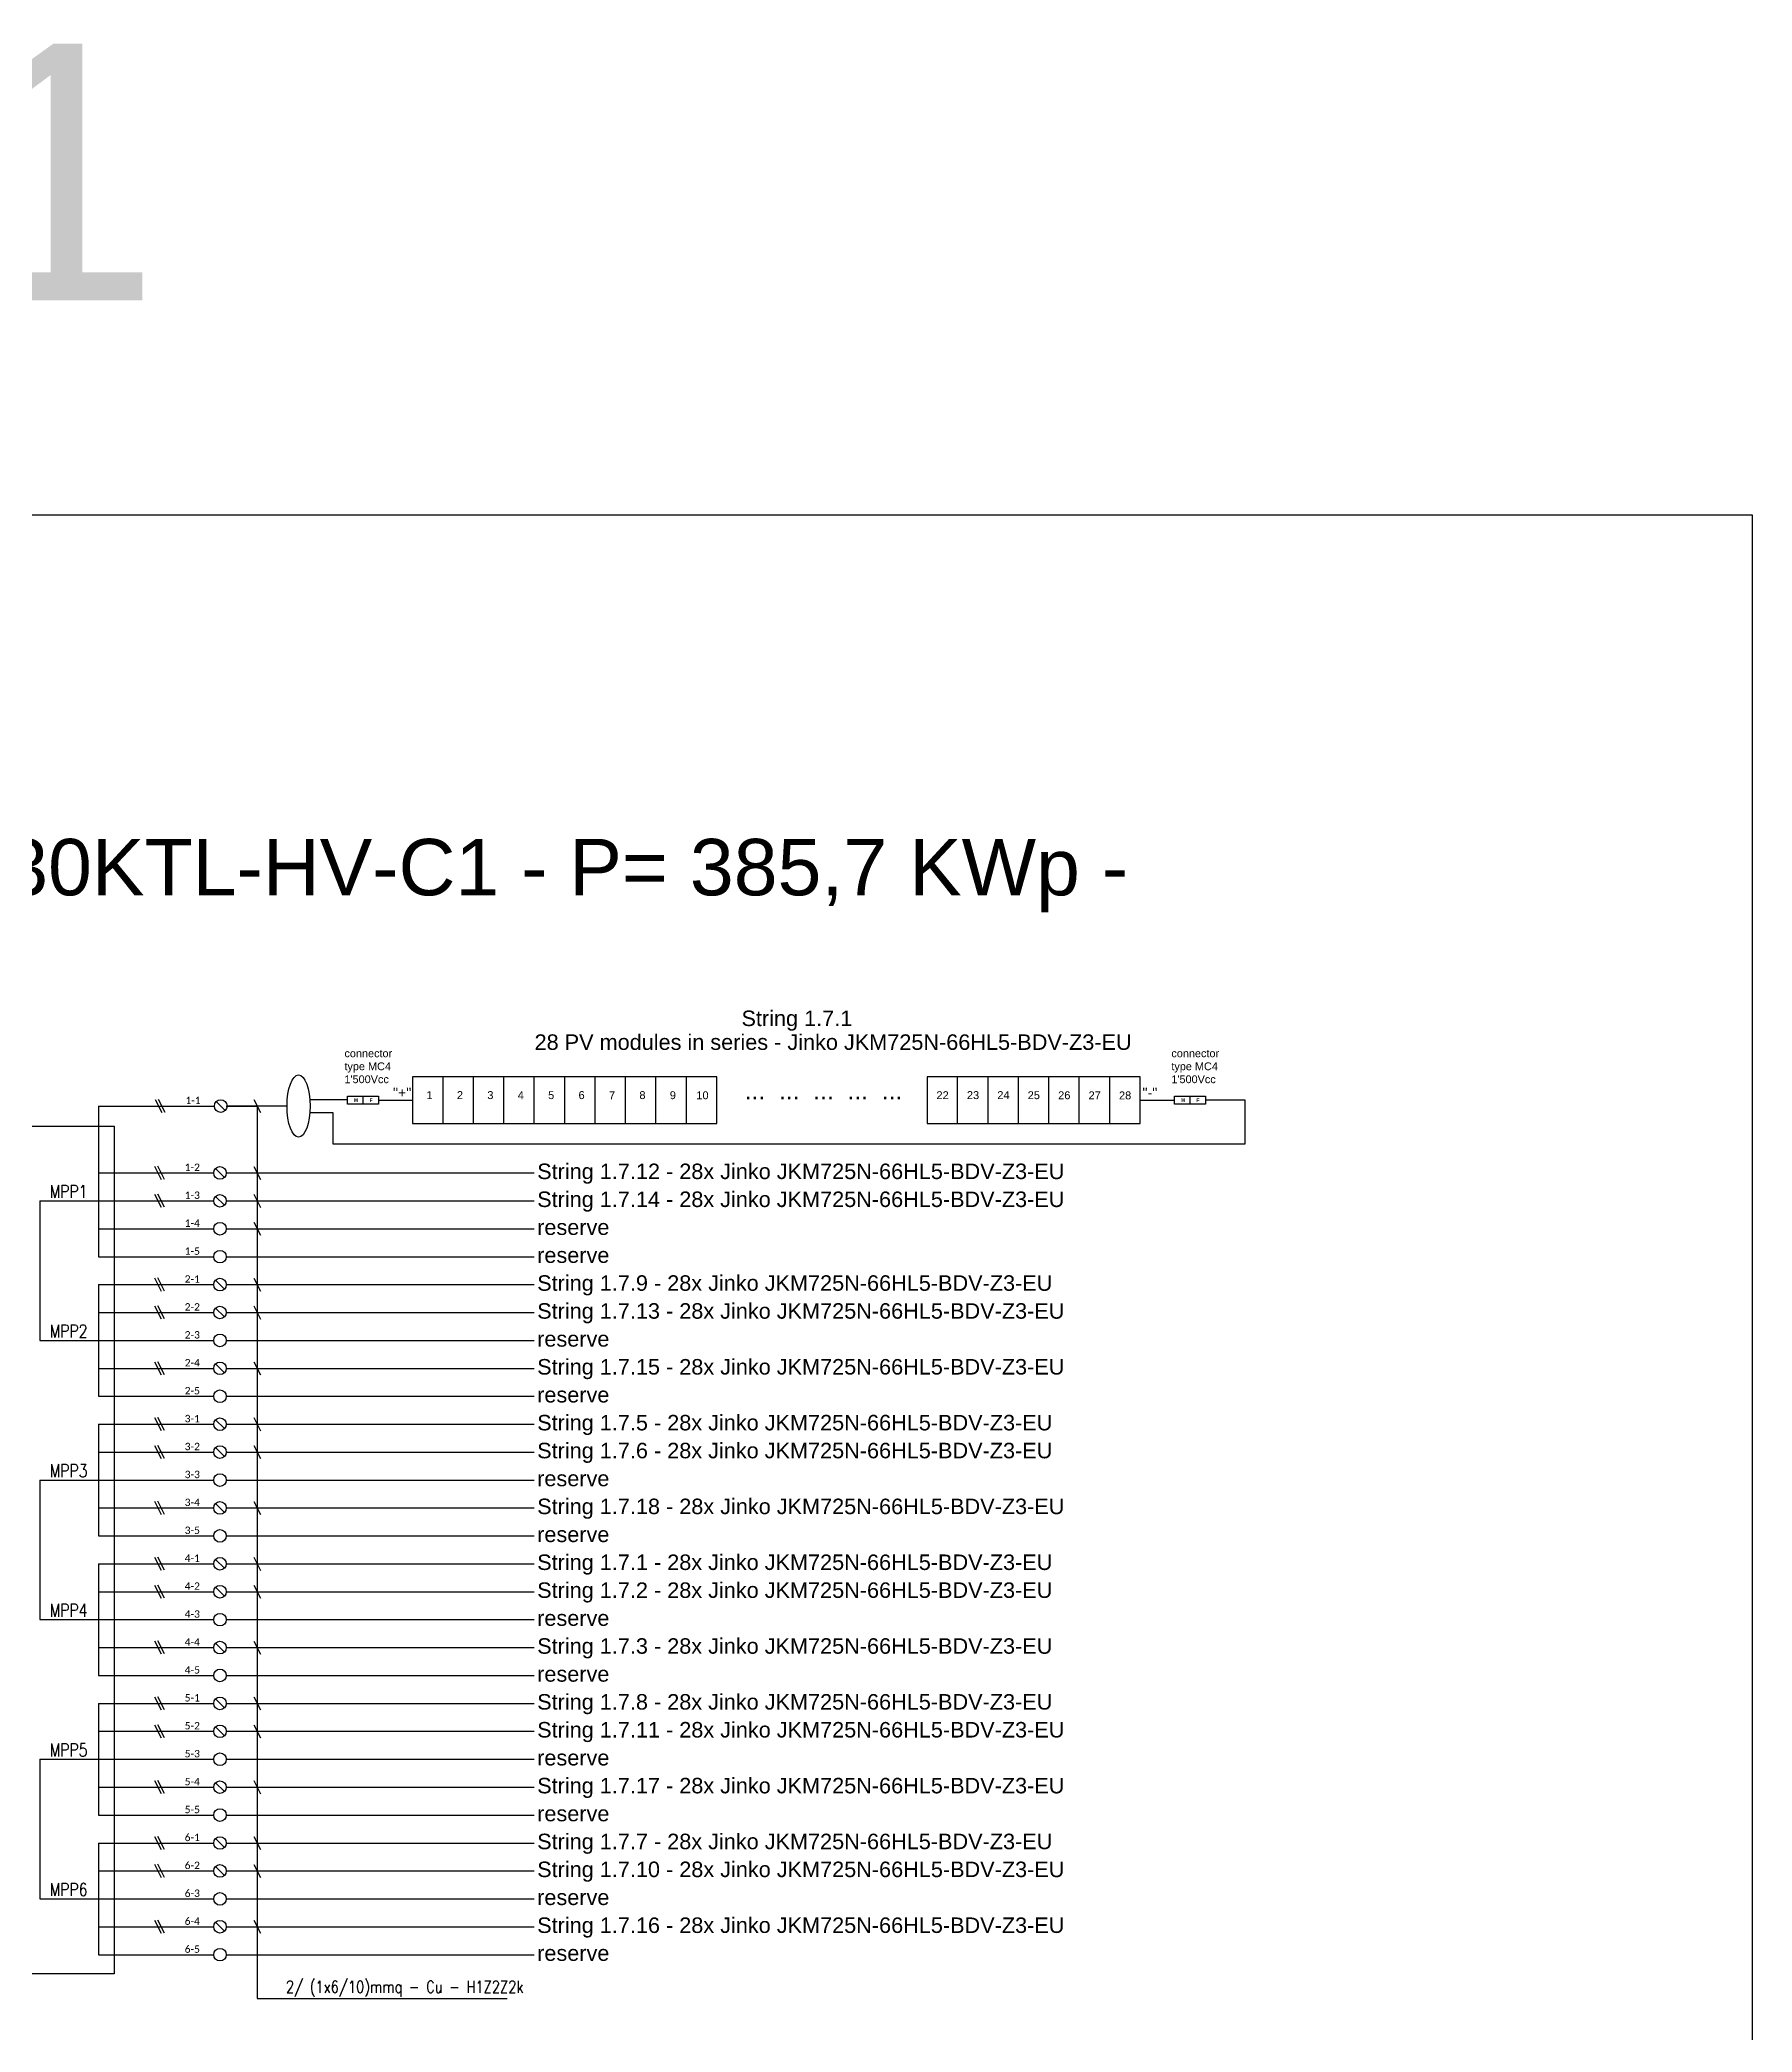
# Model space of a CAD drawing. Header units: millimetres. Extents: x 14856 to 141494, y 133975 to 167686.
# Drawn here: x 106175 to 112850, y 159920 to 167686 of the extents above; entities that cross this region are included whole.
import ezdxf

# ---------------------------------------------------------------- set-up
doc = ezdxf.new("R2010")
doc.units = ezdxf.units.MM
doc.linetypes.add('TRATTEGGIATA', pattern=[19.05, 12.7, -6.35])
doc.layers.add('-Testi', color=1, linetype='Continuous')
doc.layers.add('TRATTEGGIATA', color=40, linetype='TRATTEGGIATA')
doc.styles.add('Legend', font='calibri.ttf')
doc.styles.add('SIMPLEX', font='SIMPLEX', dxfattribs={"width": 0.8})
doc.styles.get("Standard").update_dxf_attribs({"font": 'arial.ttf'})

# ---------------------------------------------------------------- blocks, each defined once
blk = doc.blocks.new('P00')
at = {"color": 1}
for points in [[(-18.7, 25.7), (6.8, -25.3)], [(19.6, -25.3), (-5.9, 25.7)]]:
    blk.add_lwpolyline(points, dxfattribs=at)

msp = doc.modelspace()

# ---------------------------------------------------------------- linework, layer by layer
for points in [[(107628.1, 163644.3), (107628.1, 163461.9), (108813.8, 163461.9), (108813.8, 163643.8), (107628.1, 163643.8)], [(107746.7, 163461.9), (107746.7, 163643.8)], [(107865.2, 163461.7), (107865.2, 163643.5)], [(107983.8, 163461.4), (107983.8, 163643.2)], [(108102.4, 163461.9), (108102.4, 163643.8)], [(108221, 163461.7), (108221, 163643.5)], [(108339.5, 163461.4), (108339.5, 163643.2)], [(108458.1, 163461.9), (108458.1, 163643.8)], [(108576.7, 163461.7), (108576.7, 163643.5)], [(108695.3, 163461.4), (108695.3, 163643.2)], [(109633.8, 163644.3), (109633.8, 163461.9), (110463.9, 163461.9), (110463.9, 163643.8), (109633.8, 163643.8)], [(109752.4, 163461.9), (109752.4, 163643.8)], [(109871, 163461.7), (109871, 163643.5)], [(109989.6, 163461.4), (109989.6, 163643.2)], [(110108.2, 163461.9), (110108.2, 163643.8)], [(110226.7, 163461.7), (110226.7, 163643.5)], [(110226.7, 163461.7), (110226.7, 163643.5)], [(110345.3, 163461.4), (110345.3, 163643.2)], [(110345.3, 163461.4), (110345.3, 163643.2)], [(110463.9, 163461.9), (110463.9, 163643.8)], [(107434.6, 163568.4), (107434.6, 163537.8)], [(110657.9, 163568.4), (110657.9, 163537.8)], [(106403.2, 163529.9), (106403.2, 162942.7)], [(106897.5, 163512.5), (106862.8, 163547.3)], [(106901.8, 163529.9), (107021.8, 163529.9), (107021.8, 160050.4)], [(107009.1, 163555.4), (107034.6, 163504.4)], [(107009.1, 163555.4), (107034.6, 163504.4)], [(107495.2, 163553.1), (107628.1, 163553.1)], [(110464.4, 163553.1), (110597.3, 163553.1)], [(106894.6, 163251.9), (106859.9, 163286.6)], [(107009.1, 163294.8), (107034.6, 163243.7)], [(106894.6, 163143), (106859.9, 163177.8)], [(107009.1, 163185.9), (107034.6, 163134.9)], [(106175, 163160.4), (106403.2, 163160.4)], [(106175, 163160.4), (106175, 162616.2)], [(107009.1, 163077.1), (107034.6, 163026.1)], [(106403.2, 162833.9), (106403.2, 162398.5)], [(106894.6, 162816.5), (106859.9, 162851.3)], [(107009.1, 162859.4), (107034.6, 162808.4)], [(106894.6, 162707.7), (106859.9, 162742.5)], [(107009.1, 162750.6), (107034.6, 162699.6)], [(106175, 162616.2), (106403.2, 162616.2)], [(106894.6, 162490), (106859.9, 162524.8)], [(107009.1, 162532.9), (107034.6, 162481.9)], [(106403.2, 162289.7), (106403.2, 161854.4)], [(106894.6, 162272.3), (106859.9, 162307.1)], [(107009.1, 162315.2), (107034.6, 162264.2)], [(106894.6, 162163.5), (106859.9, 162198.3)], [(107009.1, 162206.4), (107034.6, 162155.4)], [(106175, 162072), (106403.2, 162072)], [(106175, 162072), (106175, 161527.8)], [(106894.6, 161945.8), (106859.9, 161980.6)], [(107009.1, 161988.7), (107034.6, 161937.7)], [(106403.2, 161745.5), (106403.2, 161310.2)], [(106894.6, 161728.1), (106859.9, 161762.9)], [(107009.1, 161771), (107034.6, 161720)], [(106894.6, 161619.3), (106859.9, 161654.1)], [(107009.1, 161662.2), (107034.6, 161611.2)], [(106175, 161527.8), (106403.2, 161527.8)], [(106894.6, 161401.6), (106859.9, 161436.4)], [(107009.1, 161444.5), (107034.6, 161393.5)], [(106403.2, 161201.3), (106403.2, 160766)], [(106894.6, 161183.9), (106859.9, 161218.7)], [(107009.1, 161226.8), (107034.6, 161175.8)], [(106894.6, 161075.1), (106859.9, 161109.9)], [(107009.1, 161118), (107034.6, 161067)], [(106175, 160983.6), (106403.2, 160983.6)], [(106175, 160983.6), (106175, 160439.4)], [(106894.6, 160857.4), (106859.9, 160892.2)], [(107009.1, 160900.3), (107034.6, 160849.3)], [(106403.2, 160657.1), (106403.2, 160221.8)], [(106894.6, 160639.7), (106859.9, 160674.5)], [(107009.1, 160682.6), (107034.6, 160631.6)], [(106894.6, 160530.9), (106859.9, 160565.7)], [(107009.1, 160573.8), (107034.6, 160522.8)], [(106175, 160439.4), (106403.2, 160439.4)], [(106894.6, 160313.2), (106859.9, 160348)], [(107009.1, 160356.1), (107034.6, 160305.1)], [(107021.8, 160050.4), (107996.8, 160050.4)]]:
    msp.add_lwpolyline(points)
for points in [[(107373.9, 163568.4), (107495.2, 163568.4), (107495.2, 163537.8), (107373.9, 163537.8)], [(110597.3, 163568.4), (110718.5, 163568.4), (110718.5, 163537.8), (110597.3, 163537.8)], [(102784.3, 163451.2), (106464.4, 163451.2), (106464.4, 160146.8), (102784.3, 160146.8)]]:
    msp.add_lwpolyline(points, close=True)
at = {"color": 40, "linetype": 'Continuous'}
for points in [[(106403.2, 163529.9), (106855.6, 163529.9)], [(106901.8, 163269.3), (108102.3, 163269.3)], [(106901.8, 163160.4), (108102.3, 163160.4)], [(106901.8, 162833.9), (108102.3, 162833.9)], [(106901.8, 162725.1), (108102.3, 162725.1)], [(106901.8, 162507.4), (108102.3, 162507.4)], [(106901.8, 162289.7), (108102.3, 162289.7)], [(106403.2, 162180.9), (106852.6, 162180.9)], [(106901.8, 162180.9), (108102.3, 162180.9)], [(106901.8, 161963.2), (108102.3, 161963.2)], [(106403.2, 161745.5), (106852.6, 161745.5)], [(106901.8, 161745.5), (108102.3, 161745.5)], [(106403.2, 161636.7), (106852.6, 161636.7)], [(106901.8, 161636.7), (108102.3, 161636.7)], [(106403.2, 161419), (106852.6, 161419)], [(106901.8, 161419), (108102.3, 161419)], [(106403.2, 161201.3), (106852.6, 161201.3)], [(106901.8, 161201.3), (108102.3, 161201.3)], [(106403.2, 161092.5), (106852.6, 161092.5)], [(106901.8, 161092.5), (108102.3, 161092.5)], [(106403.2, 160874.8), (106852.6, 160874.8)], [(106901.8, 160874.8), (108102.3, 160874.8)], [(106403.2, 160657.1), (106852.6, 160657.1)], [(106901.8, 160657.1), (108102.3, 160657.1)], [(106403.2, 160548.3), (106852.6, 160548.3)], [(106901.8, 160548.3), (108102.3, 160548.3)], [(106403.2, 160330.6), (106852.6, 160330.6)], [(106901.8, 160330.6), (108102.3, 160330.6)]]:
    msp.add_lwpolyline(points, dxfattribs=at)
at = {"color": 40}
for points in [[(107138.5, 163529.9), (106904.7, 163529.9)], [(107228.2, 163554.9), (107373.2, 163554.9)], [(107228.2, 163504.9), (107316.7, 163504.9), (107316.7, 163382.8), (110873.6, 163382.8), (110873.5, 163553.1), (110718.5, 163553.1)]]:
    msp.add_lwpolyline(points, dxfattribs=at)
at = {"color": 8, "linetype": 'Continuous'}
for points in [[(106403.2, 163051.6), (106852.6, 163051.6)], [(106901.8, 163051.6), (108102.3, 163051.6)], [(106403.2, 162942.7), (106852.6, 162942.7)], [(106901.8, 162942.7), (108102.3, 162942.7)], [(106403.2, 162616.2), (106852.6, 162616.2)], [(106901.8, 162616.2), (108102.3, 162616.2)], [(106403.2, 162398.5), (106852.6, 162398.5)], [(106901.8, 162398.5), (108102.3, 162398.5)], [(106403.2, 162072), (106852.6, 162072)], [(106901.8, 162072), (108102.3, 162072)], [(106403.2, 161854.4), (106852.6, 161854.4)], [(106901.8, 161854.4), (108102.3, 161854.4)], [(106403.2, 161527.8), (106852.6, 161527.8)], [(106901.8, 161527.8), (108102.3, 161527.8)], [(106403.2, 161310.2), (106852.6, 161310.2)], [(106901.8, 161310.2), (108102.3, 161310.2)], [(106403.2, 160983.6), (106852.6, 160983.6)], [(106901.8, 160983.6), (108102.3, 160983.6)], [(106403.2, 160766), (106852.6, 160766)], [(106901.8, 160766), (108102.3, 160766)], [(106403.2, 160439.4), (106852.6, 160439.4)], [(106901.8, 160439.4), (108102.3, 160439.4)], [(106403.2, 160221.8), (106852.6, 160221.8)], [(106901.8, 160221.8), (108102.3, 160221.8)]]:
    msp.add_lwpolyline(points, dxfattribs=at)
at = {"color": 7}
for centre in [(106880.1, 163529.9), (106877.2, 163269.3), (106877.2, 163160.4), (106877.2, 162833.9), (106877.2, 162725.1), (106877.2, 162507.4), (106877.2, 162289.7), (106877.2, 162180.9), (106877.2, 161963.2), (106877.2, 161745.5), (106877.2, 161636.7), (106877.2, 161419), (106877.2, 161201.3), (106877.2, 161092.5), (106877.2, 160874.8), (106877.2, 160657.1), (106877.2, 160548.3), (106877.2, 160330.6)]:
    msp.add_circle(centre, 24.6, dxfattribs=at)
at = {"color": 8, "linetype": 'Continuous'}
msp.add_circle((106877.2, 163051.6), 24.6, dxfattribs=at)
at = {"color": 8}
for centre in [(106877.2, 162942.7), (106877.2, 162616.2), (106877.2, 162398.5), (106877.2, 162072), (106877.2, 161854.4), (106877.2, 161527.8), (106877.2, 161310.2), (106877.2, 160983.6), (106877.2, 160766), (106877.2, 160439.4), (106877.2, 160221.8)]:
    msp.add_circle(centre, 24.6, dxfattribs=at)
msp.add_ellipse((107183.4, 163529.9), major_axis=(0, -121.1), ratio=0.370747)
at = {"layer": 'Defpoints', "color": 1}
msp.add_lwpolyline([(100788.1, 165834.2), (112849.6, 165834.2), (112849.6, 158046.8), (100788.1, 158046.8)], close=True, dxfattribs=at)
at = {"layer": 'TRATTEGGIATA', "color": 40, "linetype": 'Continuous', "ltscale": 0.5}
for points in [[(106403.2, 163269.3), (106852.6, 163269.3)], [(106403.2, 163160.4), (106852.6, 163160.4)], [(106403.2, 162833.9), (106852.6, 162833.9)], [(106403.2, 162725.1), (106852.6, 162725.1)], [(106403.2, 162507.4), (106852.6, 162507.4)], [(106403.2, 162289.7), (106852.6, 162289.7)], [(106403.2, 161963.2), (106852.6, 161963.2)]]:
    msp.add_lwpolyline(points, dxfattribs=at)

# ---------------------------------------------------------------- block references
for p in [(106643.8, 163530.1), (106640.9, 163269.4), (106640.9, 163160.6), (106640.9, 162834.1), (106640.9, 162725.2), (106640.9, 162507.6), (106640.9, 162289.9), (106640.9, 162181), (106640.9, 161963.4), (106640.9, 161745.7), (106640.9, 161636.9), (106640.9, 161419.2), (106640.9, 161201.5), (106640.9, 161092.7), (106640.9, 160875), (106640.9, 160657.3), (106640.9, 160548.5), (106640.9, 160330.8)]:
    msp.add_blockref('P00', p)

# ---------------------------------------------------------------- texts
at = {"layer": '-Testi', "color": 7, "attachment_point": 5, "style": 'SIMPLEX'}
for s, insert, char_height, width in [('MPP1', (106286.9, 163196.7), 50, 54.432), ('MPP2', (106286.9, 162652.5), 50, 54.432), ('MPP3', (106286.9, 162108.3), 50, 54.432), ('MPP4', (106286.9, 161564.1), 50, 54.432), ('MPP5', (106286.9, 161019.9), 50, 54.432), ('MPP6', (106286.9, 160475.7), 50, 54.432), ('2/ (1x6/10)mmq - Cu - H1Z2Z2k', (107597, 160089), 46.621, 1811.153)]:
    msp.add_mtext(s, dxfattribs=dict(at, insert=insert, char_height=char_height, width=width))
at = {"attachment_point": 1}
for s, insert, char_height, width in [('CABIN 1', (101209.2, 167671.2), 1000, 9076.374), ('INVERTER 1.7 - TBEA TS330KTL-HV-C1 - P= 385,7 KWp - P= 330 KWac @40°C', (102245.1, 164571.2), 220, 8459.921), ('28 PV modules in series - Jinko JKM725N-66{\\C7;HL5-BD}V-Z3-EU', (108103.4, 163809.3), 60.443, 2681.977), ("connector type MC4\\P1'500Vcc", (107362.3, 163750.6), 30.344, 266.347), ("connector type MC4\\P1'500Vcc", (110585.6, 163750.6), 30.344, 266.347), ('\\pxql;{\\fArial|b1|i0|c0|p34;M}', (107399.4, 163560.1), 13.785, 16.703), ('\\pxql;{\\fArial|b1|i0|c0|p34;F}', (107460, 163560.1), 13.785, 16.703), ("''+''", (107551.4, 163601.1), 38.08, 72.401), ('1 ', (107681.9, 163587.9), 30.84, 30.845), ('2 ', (107800.5, 163587.9), 30.84, 30.845), ('3 ', (107919.1, 163587.9), 30.84, 30.845), ('4 ', (108037.7, 163587.3), 30.84, 30.845), ('5 ', (108156.2, 163587.9), 30.84, 30.845), ('6 ', (108274.8, 163587.9), 30.84, 30.845), ('7 ', (108393.4, 163587.3), 30.84, 30.845), ('8 ', (108512, 163587.9), 30.84, 30.845), ('9 ', (108630.5, 163587.6), 30.84, 30.845), ('10 ', (108733.9, 163587.3), 30.84, 30.845), ('...  ...  ...  ...  ... ', (108922.2, 163624.9), 68.894, 747.028), ('22 ', (109669.9, 163587.6), 30.84, 30.845), ('23 ', (109788.5, 163587.9), 30.84, 30.845), ('24 ', (109907.1, 163587.9), 30.84, 30.845), ('25 ', (110025.6, 163587.6), 30.84, 30.845), ('26 ', (110144.2, 163587.3), 30.84, 30.845), ('27', (110262.8, 163587.1), 30.84, 30.845), ('28 ', (110381.4, 163586.8), 30.84, 30.845), ("''-''", (110472.7, 163601.1), 38.08, 72.401), ('\\pxql;{\\fArial|b1|i0|c0|p34;M}', (110622.7, 163560.1), 13.785, 16.703), ('\\pxql;{\\fArial|b1|i0|c0|p34;F}', (110683.3, 163560.1), 13.785, 16.703)]:
    msp.add_mtext(s, dxfattribs=dict(at, insert=insert, char_height=char_height, width=width))
at = {"color": 7, "char_height": 60.44, "width": 4500, "attachment_point": 1}
for s, insert in [('String 1.7.1', (108910, 163902.1)), ('String 1.7.12 - 28x Jinko JKM725N-66HL5-BDV-Z3-EU', (108113.6, 163305.6)), ('String 1.7.14 - 28x Jinko JKM725N-66HL5-BDV-Z3-EU', (108113.6, 163196.7)), ('String 1.7.9 - 28x Jinko JKM725N-66HL5-BDV-Z3-EU', (108113.6, 162870.2)), ('String 1.7.13 - 28x Jinko JKM725N-66HL5-BDV-Z3-EU', (108113.6, 162761.4)), ('String 1.7.15 - 28x Jinko JKM725N-66HL5-BDV-Z3-EU', (108113.6, 162543.7)), ('String 1.7.5 - 28x Jinko JKM725N-66HL5-BDV-Z3-EU', (108113.6, 162326)), ('String 1.7.6 - 28x Jinko JKM725N-66HL5-BDV-Z3-EU', (108113.6, 162217.2)), ('String 1.7.18 - 28x Jinko JKM725N-66HL5-BDV-Z3-EU', (108113.6, 161999.5)), ('String 1.7.1 - 28x Jinko JKM725N-66HL5-BDV-Z3-EU', (108113.6, 161781.8)), ('String 1.7.2 - 28x Jinko JKM725N-66HL5-BDV-Z3-EU', (108113.6, 161673)), ('String 1.7.3 - 28x Jinko JKM725N-66HL5-BDV-Z3-EU', (108113.6, 161455.3)), ('String 1.7.8 - 28x Jinko JKM725N-66HL5-BDV-Z3-EU', (108113.6, 161237.6)), ('String 1.7.11 - 28x Jinko JKM725N-66HL5-BDV-Z3-EU', (108113.6, 161128.8)), ('String 1.7.17 - 28x Jinko JKM725N-66HL5-BDV-Z3-EU', (108113.6, 160911.1)), ('String 1.7.7 - 28x Jinko JKM725N-66HL5-BDV-Z3-EU', (108113.6, 160693.4)), ('String 1.7.10 - 28x Jinko JKM725N-66HL5-BDV-Z3-EU', (108113.6, 160584.6)), ('String 1.7.16 - 28x Jinko JKM725N-66HL5-BDV-Z3-EU', (108113.6, 160366.9))]:
    msp.add_mtext(s, dxfattribs=dict(at, insert=insert))
at = {"color": 7, "char_height": 28.91, "width": 87.837, "attachment_point": 1, "style": 'Legend'}
for s, insert in [('1-1', (106742.4, 163566.2)), ('1-2', (106739.5, 163305.6)), ('1-3', (106739.5, 163196.7)), ('2-1', (106739.5, 162870.2)), ('2-2', (106739.5, 162761.4)), ('2-4', (106739.5, 162543.7)), ('3-1', (106739.5, 162326)), ('3-2', (106739.5, 162217.2)), ('3-4', (106739.5, 161999.5)), ('4-1', (106739.5, 161781.8)), ('4-2', (106739.5, 161673)), ('4-4', (106739.5, 161455.3)), ('5-1', (106739.5, 161237.6)), ('5-2', (106739.5, 161128.8)), ('5-4', (106739.5, 160911.1)), ('6-1', (106739.5, 160693.4)), ('6-2', (106739.5, 160584.6)), ('6-4', (106739.5, 160366.9))]:
    msp.add_mtext(s, dxfattribs=dict(at, insert=insert))
at = {"color": 8, "char_height": 28.91, "width": 87.837, "attachment_point": 1, "style": 'Legend'}
for s, insert in [('1-4', (106739.5, 163087.9)), ('1-5', (106739.5, 162979)), ('2-3', (106739.5, 162652.5)), ('2-5', (106739.5, 162434.8)), ('3-3', (106739.5, 162108.3)), ('3-5', (106739.5, 161890.6)), ('4-3', (106739.5, 161564.1)), ('4-5', (106739.5, 161346.4)), ('5-3', (106739.5, 161019.9)), ('5-5', (106739.5, 160802.2)), ('6-3', (106739.5, 160475.7)), ('6-5', (106739.5, 160258.1))]:
    msp.add_mtext(s, dxfattribs=dict(at, insert=insert))
at = {"color": 8, "char_height": 60.44, "width": 4500, "attachment_point": 1}
for insert in [(108113.6, 163087.9), (108113.6, 162979), (108113.6, 162652.5), (108113.6, 162434.8), (108113.6, 162108.3), (108113.6, 161890.6), (108113.6, 161564.1), (108113.6, 161346.4), (108113.6, 161019.9), (108113.6, 160802.2), (108113.6, 160475.7), (108113.6, 160258.1)]:
    msp.add_mtext('reserve', dxfattribs=dict(at, insert=insert))

doc.saveas('drawing.dxf')
